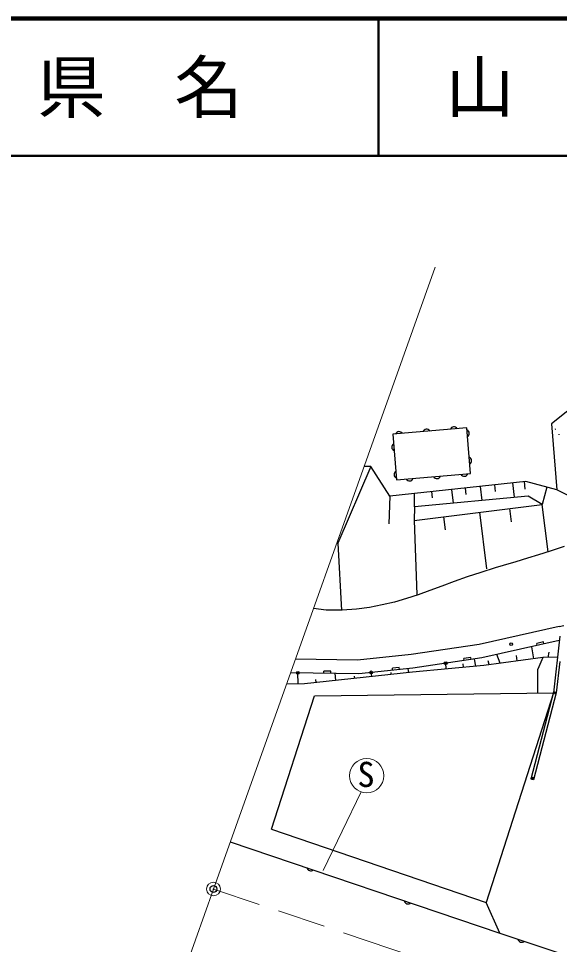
# Model space of a CAD drawing. Units: millimetres, scale not verified. Extents: x 40000 to 680000, y 20000 to 380000.
# Drawn here: x 306783 to 346170, y 312564 to 380000 of the extents above; entities that cross this region are included whole.
import ezdxf
from ezdxf.enums import TextEntityAlignment as Align

# ---------------------------------------------------------------- set-up
doc = ezdxf.new("R2010")
doc.units = ezdxf.units.MM
doc.header["$LTSCALE"] = 1000
doc.header["$PDMODE"] = 32
doc.header["$PDSIZE"] = 500
doc.linetypes.add('CHAIN', pattern=[18.5, 12, -1.5, 3.5, -1.5])
for name, color, linetype, lineweight in [('M-BGD', 7, 'Continuous', 13), ('M-BMK', 2, 'CHAIN', 13), ('M-BMK-SRVR', 3, 'Continuous', 13), ('M-TTL', 2, 'Continuous', 140), ('M-TTL-LINE', 7, 'Continuous', 50)]:
    doc.layers.add(name, color=color, linetype=linetype, lineweight=lineweight)
doc.layers.add('M-OTRS', color=6, linetype='Continuous')
doc.layers.add('M-TTL-TXT', color=7, linetype='Continuous')
doc.styles.add('ＭＳ ゴシック', font='')
doc.styles.get('ＭＳ ゴシック').set_extended_font_data('MS Gothic')

msp = doc.modelspace()

# ---------------------------------------------------------------- linework, layer by layer
at = {"layer": 'M-BGD', "lineweight": 25}
for p, q in [((353281, 356550), (345578, 350490)), ((339419, 350187), (334025, 349726)), ((339704, 346854), (339419, 350187)), ((345578, 350490), (345968, 345670)), ((345867, 350082), (345906, 350113)), ((334025, 349726), (334310, 346393)), ((346146, 349672), (346141, 349722)), ((332433, 347380), (330039, 341802)), ((332433, 347380), (331936, 347374)), ((333824, 345219), (332433, 347380)), ((334310, 346393), (339704, 346854)), ((343709, 346283), (333824, 345219)), ((341437, 346039), (341488, 345565)), ((342761, 346181), (342874, 345130)), ((343602, 346271), (343660, 345730)), ((345968, 345670), (343709, 346283)), ((335614, 344443), (335618, 345412)), ((336849, 345545), (336898, 345092)), ((338312, 345702), (338419, 344708)), ((339292, 345808), (339342, 345343)), ((340397, 345927), (340507, 344906)), ((345255, 345863), (344914, 344610)), ((347506, 344930), (345968, 345670)), ((333824, 345219), (333745, 343199)), ((335586, 343446), (344914, 344610)), ((343884, 345225), (335614, 344443)), ((344914, 344610), (343884, 345225)), ((344886, 344606), (345316, 341161)), ((335614, 344443), (335586, 343446)), ((340343, 344039), (340858, 339917)), ((342540, 344314), (342662, 343338)), ((335586, 343446), (335776, 338052)), ((337721, 343712), (337840, 342763)), ((329944, 341781), (330039, 341802)), ((329961, 341829), (330039, 341802)), ((330039, 341802), (330302, 336882)), ((346507, 341544), (345504, 341216)), ((343832, 340690), (343002, 340439)), ((344639, 340940), (343832, 340690)), ((345504, 341216), (344639, 340940)), ((341499, 339992), (340444, 339664)), ((342069, 340161), (341499, 339992)), ((343002, 340439), (342069, 340161)), ((339452, 339328), (338511, 338991)), ((340444, 339664), (339452, 339328)), ((337610, 338659), (336735, 338338)), ((338511, 338991), (337610, 338659)), ((335876, 338035), (335020, 337755)), ((336735, 338338), (335876, 338035)), ((333268, 337288), (332348, 337114)), ((334154, 337504), (333268, 337288)), ((335020, 337755), (334154, 337504)), ((329177, 336901), (328250, 337025)), ((329267, 336899), (329177, 336901)), ((330360, 336913), (329267, 336899)), ((331382, 336987), (330360, 336913)), ((332348, 337114), (331382, 336987)), ((346157, 335724), (340323, 334416)), ((346157, 335724), (346482, 335800)), ((346159, 334700), (340506, 333432)), ((345007, 334595), (344519, 334486)), ((344552, 334340), (344519, 334486)), ((345040, 334449), (345007, 334595)), ((346195, 335028), (345740, 330902)), ((340323, 334416), (335371, 333676)), ((344305, 333373), (344156, 334251)), ((345345, 333466), (345426, 333860)), ((331454, 333281), (326941, 333349)), ((335371, 333676), (331454, 333281)), ((340506, 333432), (335495, 332683)), ((339709, 333465), (339215, 333391)), ((339237, 333243), (339215, 333391)), ((339731, 333317), (339709, 333465)), ((340075, 332836), (339977, 333353)), ((344952, 333459), (340652, 332891)), ((341057, 332944), (340990, 333216)), ((341862, 333051), (341605, 333679)), ((343101, 333214), (343048, 333621)), ((344952, 333459), (344583, 332604)), ((346024, 333479), (344952, 333459)), ((346191, 333183), (345939, 330880)), ((329018, 332323), (329020, 332473)), ((329520, 332466), (329020, 332473)), ((329518, 332316), (329520, 332466)), ((335495, 332683), (331555, 332286)), ((334505, 332734), (334008, 332684)), ((334023, 332535), (334008, 332684)), ((334520, 332585), (334505, 332734)), ((335190, 332370), (335159, 332649)), ((340652, 332891), (335475, 332402)), ((337923, 332633), (337885, 333041)), ((339172, 332751), (339158, 333004)), ((344606, 330887), (344583, 332604)), ((331555, 332286), (326589, 332359)), ((327142, 331537), (327130, 332351)), ((335475, 332402), (327603, 331544)), ((328452, 331636), (328428, 331858)), ((329894, 331793), (329837, 332311)), ((331273, 331944), (331257, 332094)), ((332501, 332078), (332469, 332378)), ((333919, 332232), (333904, 332372)), ((327603, 331544), (326292, 331525)), ((325203, 320956), (328323, 330672)), ((328323, 330672), (345740, 330902)), ((345738, 330902), (340839, 315622)), ((345746, 330931), (344080, 324593)), ((345939, 330880), (344274, 324543)), ((344274, 324543), (344080, 324593)), ((325203, 320956), (340839, 315622)), ((322205, 320051), (341836, 313391)), ((341836, 313391), (340839, 315622)), ((341836, 313391), (352041, 309991))]:
    msp.add_line(p, q, dxfattribs=at)
at = {"layer": 'M-BGD'}
msp.add_line((328956, 317962), (331732, 323674), dxfattribs=at)
at = {"layer": 'M-BGD', "lineweight": 25}
for centre, radius in [((342644, 334443), 100), ((337884, 333044), 100), ((332467, 332381), 100), ((327129, 332354), 100), ((345812, 330898), 75), ((345812, 330898), 45), ((345812, 330898), 15), ((344192, 324665), 75), ((344192, 324665), 45), ((344192, 324665), 15)]:
    msp.add_circle(centre, radius, dxfattribs=at)
at = {"layer": 'M-BGD'}
msp.add_circle((332137, 324856), 1250, dxfattribs=at)
at = {"layer": 'M-BGD', "lineweight": 25}
for centre, start, end in [((336491, 349803), 32.95376, 156.80878), ((338484, 349973), 32.95376, 156.80878), ((339320, 349782), 302.95376, 66.80878), ((334499, 349632), 32.95376, 156.80878), ((334239, 348791), 122.95376, 246.80879), ((339490, 347789), 302.95376, 66.80878), ((334409, 346798), 122.95376, 246.80879), ((337238, 346777), 212.95376, 336.80878), ((339230, 346947), 212.95376, 336.80878), ((335245, 346607), 212.95376, 336.80878), ((328052, 318208), 189.33359, 313.18861), ((335155, 315799), 189.33359, 313.18861), ((343423, 313003), 189.64096, 313.49598)]:
    msp.add_arc(centre, 283, start, end, dxfattribs=at)
at = {"layer": 'M-BMK'}
msp.add_line((394419, 291852), (320978, 316604), dxfattribs=at)
at = {"layer": 'M-BMK-SRVR'}
for p, q in [((320978, 316604), (337110, 361902)), ((300844, 260068), (320978, 316604))]:
    msp.add_line(p, q, dxfattribs=at)
msp.add_circle((320978, 316604), 500, dxfattribs=at)
msp.add_point((320978, 316604), dxfattribs=at)
at = {"layer": 'M-OTRS'}
msp.add_point((320978, 316604), dxfattribs=at)
at = {"layer": 'M-TTL'}
msp.add_line((680000, 380000), (40000, 380000), dxfattribs=at)
at = {"layer": 'M-TTL-LINE'}
for p, q in [((333000, 380000), (333000, 370000)), ((40000, 370000), (680000, 370000))]:
    msp.add_line(p, q, dxfattribs=at)

# ---------------------------------------------------------------- texts
at = {"layer": 'M-BGD', "style": 'ＭＳ ゴシック'}
msp.add_text('S', height=1833, dxfattribs=at).set_placement((331459, 323483), align=Align.BOTTOM_LEFT)
at = {"layer": 'M-TTL-TXT', "style": 'ＭＳ ゴシック'}
for s, p in [('県\u3000名', (315625, 375000)), ('山\u3000口\u3000県', (350375, 375000))]:
    msp.add_text(s, height=3666, dxfattribs=at).set_placement(p, align=Align.MIDDLE_CENTER)

doc.saveas('drawing.dxf')
